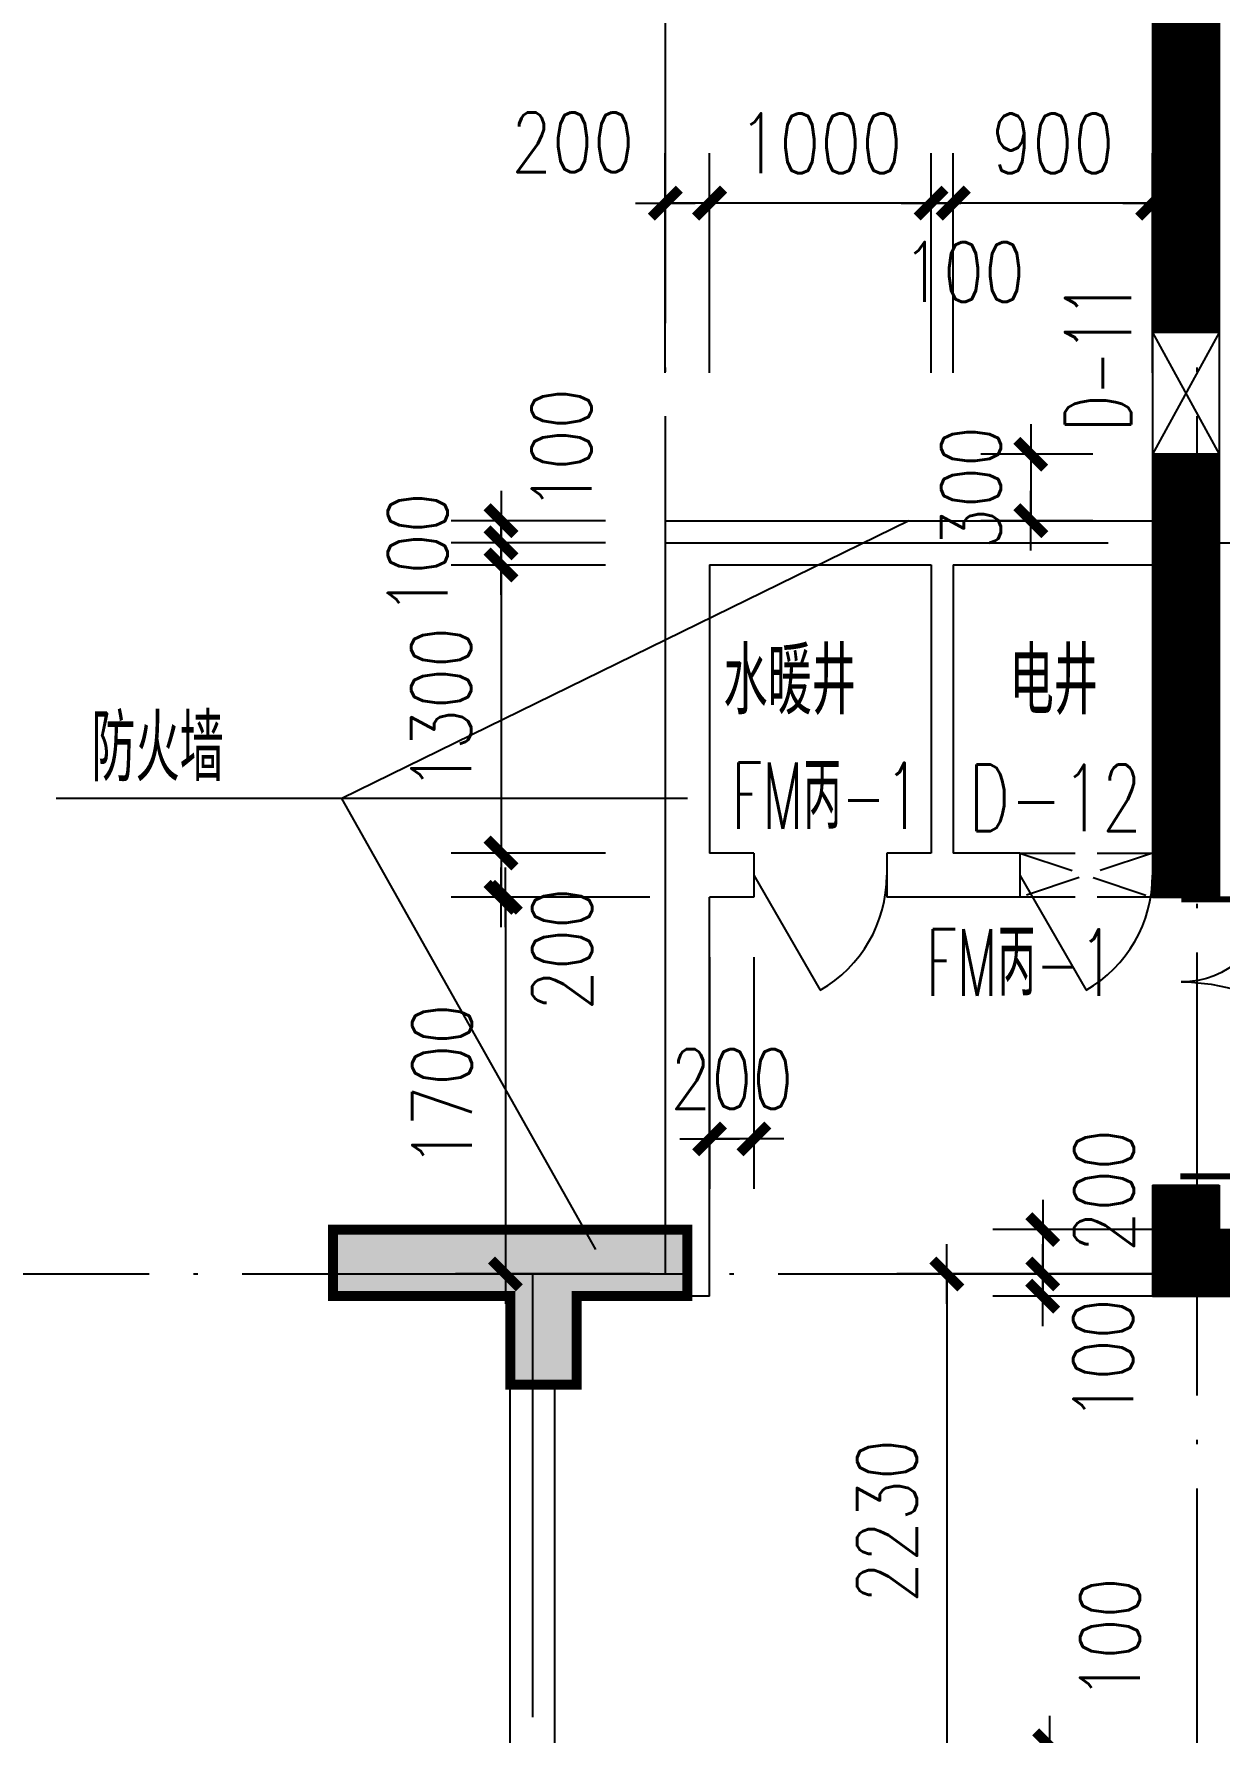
# Model space of a CAD drawing. Extents: x 634182 to 802382, y -1101880 to -864080.
# Drawn here: x 749634 to 754984, y -897645 to -889980 of the extents above; entities that cross this region are included whole.
import ezdxf
from ezdxf.enums import TextEntityAlignment as Align

# ---------------------------------------------------------------- set-up
doc = ezdxf.new("R2010")
doc.units = 0
doc.header["$LTSCALE"] = 1000
doc.header["$MEASUREMENT"] = 0
doc.linetypes.add('DASH', pattern=[0.35, 0.25, -0.1])
doc.linetypes.add('DOTE', pattern=[2.42, 2, -0.2, 0.02, -0.2])
doc.layers.get('0').update_dxf_attribs({"linetype": 'CONTINUOUS'})
doc.layers.get('DEFPOINTS').update_dxf_attribs({"linetype": 'CONTINUOUS'})
for name, color, linetype in [('210', 4, 'CONTINUOUS'), ('DOTE', 1, 'DOTE'), ('MC', 4, 'CONTINUOUS'), ('PUB_DIM', 3, 'CONTINUOUS'), ('PUB_TEXT', 7, 'CONTINUOUS'), ('WALL', 191, 'CONTINUOUS'), ('WINDOW', 2, 'CONTINUOUS'), ('WINDOW_TEXT', 6, 'CONTINUOUS')]:
    doc.layers.add(name, color=color, linetype=linetype)
doc.styles.add('_Z', font='romans', dxfattribs={"width": 0.7, "bigfont": 'Z'})
doc.styles.add('DIM_FONT', font='simplex.shx', dxfattribs={"width": 0.8})
doc.styles.add('HZ_SIMPLEX', font='SIMPLEX.shx', dxfattribs={"width": 0.8, "bigfont": 'hztxt.shx'})
doc.styles.add('SIMPLEX', font='SIMPLEX.SHX')
doc.styles.add('Z', font='romans', dxfattribs={"width": 0.8, "bigfont": 'z'})
doc.dimstyles.new('DIMN90', dxfattribs={"dimscale": 0.9, "dimtxt": 300, "dimasz": 1, "dimexe": 250, "dimexo": 300, "dimgap": 150, "dimtad": 1, "dimdec": 0, "dimdsep": 46, "dimtxsty": 'DIM_FONT', "dimblk": '_DIMX', "dimcen": 2.5, "dimclrt": 7, "dimadec": 0, "dimazin": 0, "dimtfac": 1, "dimtdec": 0, "dimtix": 1, "dimtmove": 2, "dimatfit": 3, "dimldrblk": '_DIMX', "dimfxl": 0, "dimtolj": 1, "dimarcsym": 0})

# ---------------------------------------------------------------- blocks, each defined once
blk = doc.blocks.new('_DIMX')
blk.add_line((-150, 0), (150, 0))
at = {"const_width": 50}
blk.add_lwpolyline([(-70, -70), (70, 70)], dxfattribs=at)
blk = doc.blocks.new('*D769')
at = {"color": 0, "linetype": 'ByBlock'}
for p, q in [((752214.2, -892376.8), (751517.6, -892376.8)), ((751742.6, -892377.7), (751742.6, -893675.9)), ((752214.2, -893676.8), (751517.6, -893676.8))]:
    blk.add_line(p, q, dxfattribs=at)
at = {"layer": 'DEFPOINTS', "color": 0, "linetype": 'ByBlock'}
for p in [(752484.2, -892376.8), (751742.6, -893676.8), (752484.2, -893676.8)]:
    blk.add_point(p, dxfattribs=at)
at = {"color": 0, "linetype": 'ByBlock', "xscale": 0.9, "yscale": 0.9, "zscale": 0.9}
for p, rotation in [((751742.6, -892376.8), 90), ((751742.6, -893676.8), 270)]:
    blk.add_blockref('_DIMX', p, dxfattribs=dict(at, rotation=rotation))
at = {"color": 7, "linetype": 'ByBlock', "insert": (751472.6, -893026.8), "char_height": 270, "attachment_point": 5, "rotation": 90, "style": 'DIM_FONT'}
blk.add_mtext('\\A1;1300', dxfattribs=at)
blk = doc.blocks.new('*D792')
at = {"color": 0, "linetype": 'ByBlock'}
for p, q in [((754714.2, -897706.8), (753994.4, -897706.8)), ((754219.4, -897705.9), (754219.4, -897705)), ((754219.4, -897806.8), (754219.4, -897706.8)), ((754219.4, -897806.8), (754219.4, -897706.8)), ((754714.2, -897806.8), (753994.4, -897806.8)), ((754219.4, -897807.7), (754219.4, -897808.6))]:
    blk.add_line(p, q, dxfattribs=at)
at = {"layer": 'DEFPOINTS', "color": 0, "linetype": 'ByBlock'}
for p in [(754219.4, -897706.8), (754984.2, -897706.8), (754984.2, -897806.8)]:
    blk.add_point(p, dxfattribs=at)
at = {"color": 0, "linetype": 'ByBlock', "xscale": 0.9, "yscale": 0.9, "zscale": 0.9}
for p, rotation in [((754219.4, -897706.8), 270), ((754219.4, -897806.8), 90)]:
    blk.add_blockref('_DIMX', p, dxfattribs=dict(at, rotation=rotation))
at = {"color": 7, "linetype": 'ByBlock', "insert": (754491.7, -897223.4), "char_height": 270, "attachment_point": 5, "rotation": 90, "style": 'DIM_FONT'}
blk.add_mtext('\\A1;100', dxfattribs=at)
blk = doc.blocks.new('*D794')
at = {"color": 0, "linetype": 'ByBlock'}
for p, q in [((754714.2, -895576.8), (753963.1, -895576.8)), ((754188.1, -895575.9), (754188.1, -895575)), ((754188.1, -895576.8), (754188.1, -895676.8)), ((754188.1, -895576.8), (754188.1, -895676.8)), ((754714.2, -895676.8), (753963.1, -895676.8)), ((754188.1, -895677.7), (754188.1, -895678.6))]:
    blk.add_line(p, q, dxfattribs=at)
at = {"layer": 'DEFPOINTS', "color": 0, "linetype": 'ByBlock'}
for p in [(754984.2, -895576.8), (754188.1, -895676.8), (754984.2, -895676.8)]:
    blk.add_point(p, dxfattribs=at)
at = {"color": 0, "linetype": 'ByBlock', "xscale": 0.9, "yscale": 0.9, "zscale": 0.9}
for p, rotation in [((754188.1, -895576.8), 270), ((754188.1, -895676.8), 90)]:
    blk.add_blockref('_DIMX', p, dxfattribs=dict(at, rotation=rotation))
at = {"color": 7, "linetype": 'ByBlock', "insert": (754461.2, -895964.8), "char_height": 270, "attachment_point": 5, "rotation": 90, "style": 'DIM_FONT'}
blk.add_mtext('\\A1;100', dxfattribs=at)
blk = doc.blocks.new('*D795')
at = {"color": 0, "linetype": 'ByBlock'}
for p, q in [((754714.2, -895376.8), (753963.1, -895376.8)), ((754188.1, -895375.9), (754188.1, -895375)), ((754188.1, -895376.8), (754188.1, -895576.8)), ((754188.1, -895376.8), (754188.1, -895576.8)), ((754714.2, -895576.8), (753963.1, -895576.8)), ((754188.1, -895577.7), (754188.1, -895578.6))]:
    blk.add_line(p, q, dxfattribs=at)
at = {"layer": 'DEFPOINTS', "color": 0, "linetype": 'ByBlock'}
for p in [(754984.2, -895376.8), (754188.1, -895576.8), (754984.2, -895576.8)]:
    blk.add_point(p, dxfattribs=at)
at = {"color": 0, "linetype": 'ByBlock', "xscale": 0.9, "yscale": 0.9, "zscale": 0.9}
for p, rotation in [((754188.1, -895376.8), 270), ((754188.1, -895576.8), 90)]:
    blk.add_blockref('_DIMX', p, dxfattribs=dict(at, rotation=rotation))
at = {"color": 7, "linetype": 'ByBlock', "insert": (754465.2, -895201), "char_height": 270, "attachment_point": 5, "rotation": 90, "style": 'DIM_FONT'}
blk.add_mtext('\\A1;200', dxfattribs=at)
blk = doc.blocks.new('M_A17ORW')
at = {"const_width": 0.02}
for points in [[(-0.481, -0.0014), (-0.481, -0.3084)], [(0.481, 0.0014), (0.481, -0.6906)]]:
    blk.add_lwpolyline(points, dxfattribs=at)
for centre, radius, start, end in [((-0.5008, -0.0026), 0.3067, 274.24917, 0.21013), ((0.5046, 0.0019), 0.6987, 180.27623, 268.06031)]:
    blk.add_arc(centre, radius, start, end)
blk = doc.blocks.new('*D797')
at = {"color": 0, "linetype": 'ByBlock'}
for p, q in [((754904.7, -895576.8), (753530.2, -895576.8)), ((753755.2, -895577.7), (753755.2, -897805.9)), ((754904.7, -897806.8), (753530.2, -897806.8))]:
    blk.add_line(p, q, dxfattribs=at)
at = {"layer": 'DEFPOINTS', "color": 0, "linetype": 'ByBlock'}
for p in [(755174.7, -895576.8), (753755.2, -897806.8), (755174.7, -897806.8)]:
    blk.add_point(p, dxfattribs=at)
at = {"color": 0, "linetype": 'ByBlock', "xscale": 0.9, "yscale": 0.9, "zscale": 0.9}
for p, rotation in [((753755.2, -895576.8), 90), ((753755.2, -897806.8), 270)]:
    blk.add_blockref('_DIMX', p, dxfattribs=dict(at, rotation=rotation))
at = {"color": 7, "linetype": 'ByBlock', "insert": (753485.2, -896691.8), "char_height": 270, "attachment_point": 5, "rotation": 90, "style": 'DIM_FONT'}
blk.add_mtext('\\A1;2230', dxfattribs=at)
blk = doc.blocks.new('_DBLK')
blk.add_line((-0.5, 0), (0, -0.866))
blk.add_arc((-0.5, 0), 1, 300, 0)
at = {"layer": 'WINDOW_TEXT', "style": 'SIMPLEX', "flags": 9}
blk.add_attdef('A', text='', height=1, dxfattribs=at).set_placement((0, 1.5), align=Align.MIDDLE)
blk = doc.blocks.new('*D803')
at = {"color": 0, "linetype": 'ByBlock'}
for p, q in [((752684.2, -894146.8), (752684.2, -895192)), ((752884.2, -894146.8), (752884.2, -895192)), ((752683.3, -894967), (752682.4, -894967)), ((752884.2, -894967), (752684.2, -894967)), ((752885.1, -894967), (752886, -894967))]:
    blk.add_line(p, q, dxfattribs=at)
at = {"layer": 'DEFPOINTS', "color": 0, "linetype": 'ByBlock'}
for p in [(752684.2, -893876.8), (752884.2, -893876.8), (752684.2, -894967)]:
    blk.add_point(p, dxfattribs=at)
at = {"color": 0, "linetype": 'ByBlock', "xscale": 0.9, "yscale": 0.9, "zscale": 0.9}
for p, rotation in [((752684.2, -894967), 359.9999999999334), ((752884.2, -894967), 179.9999999999334)]:
    blk.add_blockref('_DIMX', p, dxfattribs=dict(at, rotation=rotation))
at = {"color": 7, "linetype": 'ByBlock', "insert": (752784.2, -894697), "char_height": 270, "attachment_point": 5, "style": 'DIM_FONT'}
blk.add_mtext('\\A1;200', dxfattribs=at)
blk = doc.blocks.new('*D804')
at = {"color": 0, "linetype": 'ByBlock'}
for p, q in [((752414.2, -893876.8), (751537.6, -893876.8)), ((751762.6, -893877.7), (751762.6, -895575.9)), ((752414.2, -895576.8), (751537.6, -895576.8))]:
    blk.add_line(p, q, dxfattribs=at)
at = {"layer": 'DEFPOINTS', "color": 0, "linetype": 'ByBlock'}
for p in [(752684.2, -893876.8), (751762.6, -895576.8), (752684.2, -895576.8)]:
    blk.add_point(p, dxfattribs=at)
at = {"color": 0, "linetype": 'ByBlock', "xscale": 0.9, "yscale": 0.9, "zscale": 0.9}
for p, rotation in [((751762.6, -893876.8), 90), ((751762.6, -895576.8), 270)]:
    blk.add_blockref('_DIMX', p, dxfattribs=dict(at, rotation=rotation))
at = {"color": 7, "linetype": 'ByBlock', "insert": (751476.6, -894726.8), "char_height": 270, "attachment_point": 5, "rotation": 90, "style": 'DIM_FONT'}
blk.add_mtext('\\A1;1700', dxfattribs=at)
blk = doc.blocks.new('*D807')
at = {"color": 0, "linetype": 'ByBlock'}
for p, q in [((752214.2, -893676.8), (751517.6, -893676.8)), ((751742.6, -893675.9), (751742.6, -893675)), ((751742.6, -893676.8), (751742.6, -893876.8)), ((751742.6, -893676.8), (751742.6, -893876.8)), ((752214.2, -893876.8), (751517.6, -893876.8)), ((751742.6, -893877.7), (751742.6, -893878.6))]:
    blk.add_line(p, q, dxfattribs=at)
at = {"layer": 'DEFPOINTS', "color": 0, "linetype": 'ByBlock'}
for p in [(752484.2, -893676.8), (751742.6, -893876.8), (752484.2, -893876.8)]:
    blk.add_point(p, dxfattribs=at)
at = {"color": 0, "linetype": 'ByBlock', "xscale": 0.9, "yscale": 0.9, "zscale": 0.9}
for p, rotation in [((751742.6, -893676.8), 270), ((751742.6, -893876.8), 90)]:
    blk.add_blockref('_DIMX', p, dxfattribs=dict(at, rotation=rotation))
at = {"color": 7, "linetype": 'ByBlock', "insert": (752018.9, -894111.7), "char_height": 270, "attachment_point": 5, "rotation": 90, "style": 'DIM_FONT'}
blk.add_mtext('\\A1;200', dxfattribs=at)
blk = doc.blocks.new('*D826')
at = {"color": 0, "linetype": 'ByBlock'}
for p, q in [((753784.2, -891509.9), (753784.2, -890518.3)), ((754684.2, -891509.9), (754684.2, -890518.3)), ((754683.3, -890743.3), (753785.1, -890743.3))]:
    blk.add_line(p, q, dxfattribs=at)
at = {"layer": 'DEFPOINTS', "color": 0, "linetype": 'ByBlock'}
for p in [(753784.2, -890743.3), (753784.2, -891779.9), (754684.2, -891779.9)]:
    blk.add_point(p, dxfattribs=at)
at = {"color": 0, "linetype": 'ByBlock', "xscale": 0.9, "yscale": 0.9, "zscale": 0.9, "rotation": 180}
blk.add_blockref('_DIMX', (753784.2, -890743.3), dxfattribs=at)
at = {"color": 0, "linetype": 'ByBlock', "xscale": 0.9, "yscale": 0.9, "zscale": 0.9}
blk.add_blockref('_DIMX', (754684.2, -890743.3), dxfattribs=at)
at = {"color": 7, "linetype": 'ByBlock', "insert": (754234.2, -890473.3), "char_height": 270, "attachment_point": 5, "style": 'DIM_FONT'}
blk.add_mtext('\\A1;900', dxfattribs=at)
blk = doc.blocks.new('*D827')
at = {"color": 0, "linetype": 'ByBlock'}
for p, q in [((753684.2, -891509.9), (753684.2, -890518.3)), ((753784.2, -891509.9), (753784.2, -890518.3)), ((753683.3, -890743.3), (753682.4, -890743.3)), ((753784.2, -890743.3), (753684.2, -890743.3)), ((753784.2, -890743.3), (753684.2, -890743.3)), ((753785.1, -890743.3), (753786, -890743.3))]:
    blk.add_line(p, q, dxfattribs=at)
at = {"layer": 'DEFPOINTS', "color": 0, "linetype": 'ByBlock'}
for p in [(753684.2, -890743.3), (753684.2, -891779.9), (753784.2, -891779.9)]:
    blk.add_point(p, dxfattribs=at)
at = {"color": 0, "linetype": 'ByBlock', "xscale": 0.9, "yscale": 0.9, "zscale": 0.9}
for p, rotation in [((753684.2, -890743.3), 359.9999999999334), ((753784.2, -890743.3), 179.9999999999334)]:
    blk.add_blockref('_DIMX', p, dxfattribs=dict(at, rotation=rotation))
at = {"color": 7, "linetype": 'ByBlock', "insert": (753831, -891054.1), "char_height": 270, "attachment_point": 5, "style": 'DIM_FONT'}
blk.add_mtext('\\A1;100', dxfattribs=at)
blk = doc.blocks.new('*D828')
at = {"color": 0, "linetype": 'ByBlock'}
for p, q in [((752214.2, -892176.8), (751517.6, -892176.8)), ((751742.6, -892175.9), (751742.6, -892175)), ((751742.6, -892176.8), (751742.6, -892276.8)), ((751742.6, -892176.8), (751742.6, -892276.8)), ((752214.2, -892276.8), (751517.6, -892276.8)), ((751742.6, -892277.7), (751742.6, -892278.6))]:
    blk.add_line(p, q, dxfattribs=at)
at = {"layer": 'DEFPOINTS', "color": 0, "linetype": 'ByBlock'}
for p in [(752484.2, -892176.8), (751742.6, -892276.8), (752484.2, -892276.8)]:
    blk.add_point(p, dxfattribs=at)
at = {"color": 0, "linetype": 'ByBlock', "xscale": 0.9, "yscale": 0.9, "zscale": 0.9}
for p, rotation in [((751742.6, -892176.8), 270), ((751742.6, -892276.8), 90)]:
    blk.add_blockref('_DIMX', p, dxfattribs=dict(at, rotation=rotation))
at = {"color": 7, "linetype": 'ByBlock', "insert": (752015.5, -891856.3), "char_height": 270, "attachment_point": 5, "rotation": 90, "style": 'DIM_FONT'}
blk.add_mtext('\\A1;100', dxfattribs=at)
blk = doc.blocks.new('*D829')
at = {"color": 0, "linetype": 'ByBlock'}
for p, q in [((752214.2, -892276.8), (751517.6, -892276.8)), ((751742.6, -892275.9), (751742.6, -892275)), ((751742.6, -892276.8), (751742.6, -892376.8)), ((751742.6, -892276.8), (751742.6, -892376.8)), ((752214.2, -892376.8), (751517.6, -892376.8)), ((751742.6, -892377.7), (751742.6, -892378.6))]:
    blk.add_line(p, q, dxfattribs=at)
at = {"layer": 'DEFPOINTS', "color": 0, "linetype": 'ByBlock'}
for p in [(752484.2, -892276.8), (751742.6, -892376.8), (752484.2, -892376.8)]:
    blk.add_point(p, dxfattribs=at)
at = {"color": 0, "linetype": 'ByBlock', "xscale": 0.9, "yscale": 0.9, "zscale": 0.9}
for p, rotation in [((751742.6, -892276.8), 270), ((751742.6, -892376.8), 90)]:
    blk.add_blockref('_DIMX', p, dxfattribs=dict(at, rotation=rotation))
at = {"color": 7, "linetype": 'ByBlock', "insert": (751366.2, -892326.8), "char_height": 270, "attachment_point": 5, "rotation": 90, "style": 'DIM_FONT'}
blk.add_mtext('\\A1;100', dxfattribs=at)
blk = doc.blocks.new('*D830')
at = {"color": 0, "linetype": 'ByBlock'}
for p, q in [((752484.2, -891509.9), (752484.2, -890518.3)), ((752684.2, -891509.9), (752684.2, -890518.3)), ((752483.3, -890743.3), (752482.4, -890743.3)), ((752684.2, -890743.3), (752484.2, -890743.3)), ((752684.2, -890743.3), (752484.2, -890743.3)), ((752685.1, -890743.3), (752686, -890743.3))]:
    blk.add_line(p, q, dxfattribs=at)
at = {"layer": 'DEFPOINTS', "color": 0, "linetype": 'ByBlock'}
for p in [(752484.2, -890743.3), (752484.2, -891779.9), (752684.2, -891779.9)]:
    blk.add_point(p, dxfattribs=at)
at = {"color": 0, "linetype": 'ByBlock', "xscale": 0.9, "yscale": 0.9, "zscale": 0.9}
for p, rotation in [((752484.2, -890743.3), 3.338310193664107e-11), ((752684.2, -890743.3), 180.0000000000334)]:
    blk.add_blockref('_DIMX', p, dxfattribs=dict(at, rotation=rotation))
at = {"color": 7, "linetype": 'ByBlock', "insert": (752066, -890468.6), "char_height": 270, "attachment_point": 5, "style": 'DIM_FONT'}
blk.add_mtext('\\A1;200', dxfattribs=at)
blk = doc.blocks.new('*D831')
at = {"color": 0, "linetype": 'ByBlock'}
for p, q in [((752684.2, -891509.9), (752684.2, -890518.3)), ((753684.2, -891509.9), (753684.2, -890518.3)), ((753683.3, -890743.3), (752685.1, -890743.3))]:
    blk.add_line(p, q, dxfattribs=at)
at = {"layer": 'DEFPOINTS', "color": 0, "linetype": 'ByBlock'}
for p in [(752684.2, -890743.3), (752684.2, -891779.9), (753684.2, -891779.9)]:
    blk.add_point(p, dxfattribs=at)
at = {"color": 0, "linetype": 'ByBlock', "xscale": 0.9, "yscale": 0.9, "zscale": 0.9, "rotation": 180}
blk.add_blockref('_DIMX', (752684.2, -890743.3), dxfattribs=at)
at = {"color": 0, "linetype": 'ByBlock', "xscale": 0.9, "yscale": 0.9, "zscale": 0.9}
blk.add_blockref('_DIMX', (753684.2, -890743.3), dxfattribs=at)
at = {"color": 7, "linetype": 'ByBlock', "insert": (753184.2, -890473.3), "char_height": 270, "attachment_point": 5, "style": 'DIM_FONT'}
blk.add_mtext('\\A1;1000', dxfattribs=at)
blk = doc.blocks.new('*D835')
at = {"color": 0, "linetype": 'ByBlock'}
for p, q in [((754134.3, -891875.9), (754134.3, -891875)), ((754414.2, -891876.8), (753909.3, -891876.8)), ((754134.3, -891876.8), (754134.3, -892176.8)), ((754414.2, -892176.8), (753909.3, -892176.8)), ((754134.3, -892177.7), (754134.3, -892178.6))]:
    blk.add_line(p, q, dxfattribs=at)
at = {"layer": 'DEFPOINTS', "color": 0, "linetype": 'ByBlock'}
for p in [(754684.2, -891876.8), (754134.3, -892176.8), (754684.2, -892176.8)]:
    blk.add_point(p, dxfattribs=at)
at = {"color": 0, "linetype": 'ByBlock', "xscale": 0.9, "yscale": 0.9, "zscale": 0.9}
for p, rotation in [((754134.3, -891876.8), 270), ((754134.3, -892176.8), 90)]:
    blk.add_blockref('_DIMX', p, dxfattribs=dict(at, rotation=rotation))
at = {"color": 7, "linetype": 'ByBlock', "insert": (753864.3, -892026.8), "char_height": 270, "attachment_point": 5, "rotation": 90, "style": 'DIM_FONT'}
blk.add_mtext('\\A1;300', dxfattribs=at)

msp = doc.modelspace()

# ---------------------------------------------------------------- hatches: boundary and pattern name
at = {"layer": '210'}
msp.add_hatch(color=256, dxfattribs=at).paths.add_polyline_path([(751784.154, -895676.76), (750984.154, -895676.76), (750984.154, -895376.76), (752584.154, -895376.76), (752584.154, -895676.76), (752084.154, -895676.757), (752084.154, -896076.659), (751784.154, -896076.659)])

# ---------------------------------------------------------------- linework, layer by layer
at = {"layer": '210', "const_width": 300}
msp.add_lwpolyline([(756034.156, -895526.757), (754884.156, -895526.757), (754834.156, -895526.757), (754834.156, -895176.757)], dxfattribs=at)
at = {"layer": 'DOTE'}
for p, q in [((752484.156, -884445.605), (752484.156, -895576.757)), ((754884.156, -884445.605), (754884.156, -903976.757)), ((752484.156, -892276.757), (759311.423, -892276.757)), ((745734.156, -895576.757), (763584.156, -895576.757)), ((751884.156, -895576.757), (751884.156, -902476.757))]:
    msp.add_line(p, q, dxfattribs=at)
at = {"layer": 'MC', "linetype": 'Continuous'}
for p, q in [((754984.156, -891326.757), (754684.156, -891876.757)), ((754684.156, -891326.757), (754984.156, -891876.757)), ((754984.156, -891326.757), (754684.156, -891326.757)), ((754984.156, -891876.757), (754684.156, -891876.757)), ((753584.156, -892176.757), (751023.949, -893430.603)), ((752583.836, -893430.603), (749733.768, -893430.603)), ((752170.117, -895466.53), (751023.949, -893430.603))]:
    msp.add_line(p, q, dxfattribs=at)
at = {"layer": 'MC', "linetype": 'DASH'}
for p, q in [((754684.156, -893676.757), (754084.156, -893876.757)), ((754084.156, -893676.757), (754684.156, -893876.757)), ((754084.156, -893676.757), (754684.156, -893676.757)), ((754684.156, -893876.757), (754084.156, -893876.757))]:
    msp.add_line(p, q, dxfattribs=at)
at = {"layer": 'MC', "linetype": 'Continuous', "const_width": 300}
for points in [[(754834.156, -891326.757), (754834.127, -887226.757)], [(754834.156, -893876.757), (754834.156, -891876.757)]]:
    msp.add_lwpolyline(points, dxfattribs=at)
at = {"layer": 'WALL'}
for p, q in [((754684.156, -887376.757), (754684.156, -893876.757)), ((754984.156, -887376.757), (754984.156, -893876.757)), ((752484.156, -892176.757), (752484.156, -895376.76)), ((752484.156, -892176.757), (754684.156, -892176.757)), ((752684.156, -892376.757), (752684.156, -893676.757)), ((752684.156, -892376.757), (753684.156, -892376.757)), ((753684.156, -892376.757), (753684.156, -893676.757)), ((753784.156, -892376.757), (753784.156, -893676.757)), ((753784.156, -892376.757), (754684.156, -892376.757)), ((752884.156, -893676.757), (752684.156, -893676.757)), ((752884.156, -893676.757), (752884.156, -893876.757)), ((753684.156, -893676.757), (753484.156, -893676.757)), ((753484.156, -893676.757), (753484.156, -893876.757)), ((754084.156, -893676.757), (753784.156, -893676.757)), ((754084.156, -893676.757), (754084.156, -893876.757)), ((752884.156, -893876.757), (752684.156, -893876.757)), ((752684.156, -895676.757), (752684.156, -893876.757)), ((754084.156, -893876.757), (753484.156, -893876.757)), ((754684.156, -893876.757), (754984.156, -893876.757)), ((754684.156, -895176.757), (754984.156, -895176.757)), ((754684.156, -895176.757), (754984.156, -895176.757)), ((754684.156, -895176.757), (754684.156, -895676.757)), ((754984.156, -895176.757), (754984.156, -895376.757)), ((754984.156, -895376.757), (756034.156, -895376.757)), ((754984.156, -895376.757), (756034.156, -895376.757)), ((751134.156, -895676.757), (751784.154, -895676.757)), ((751784.156, -900776.757), (751784.156, -895676.757)), ((752084.15, -895676.757), (752584.156, -895676.757)), ((752684.156, -895676.757), (752584.156, -895676.757)), ((754684.156, -895676.757), (755384.156, -895676.757)), ((751984.156, -896076.659), (751984.156, -900776.757))]:
    msp.add_line(p, q, dxfattribs=at)
at = {"layer": 'WALL', "const_width": 45}
msp.add_lwpolyline([(752584.154, -895376.76), (750984.154, -895376.76), (750984.154, -895676.76), (751784.154, -895676.76), (751784.156, -896076.659), (752084.154, -896076.659), (752084.15, -895676.757), (752584.154, -895676.757)], close=True, dxfattribs=at)

# ---------------------------------------------------------------- block references
at = {"layer": 'WINDOW'}
for name, p, xscale, yscale, zscale, rotation in [('_DBLK', (753184.156, -893776.757), -600, -600, 600, 180), ('_DBLK', (754384.156, -893776.757), -600, -600, 600, 180), ('M_A17ORW', (754811.742, -894511.039), -1300, 1300, 1300, 90.00000000000001)]:
    msp.add_blockref(name, p, dxfattribs=dict(at, xscale=xscale, yscale=yscale, zscale=zscale, rotation=rotation))

# ---------------------------------------------------------------- texts
at = {"style": '_Z', "width": 0.7}
for s, p in [('水暖井', (752746.639, -893050.429)), ('电井', (754038.629, -893050.429))]:
    msp.add_text(s, height=300, dxfattribs=at).set_placement(p)
at = {"layer": 'MC', "linetype": 'Continuous', "style": '_Z', "width": 0.6}
msp.add_text('D-11', height=300, rotation=90, dxfattribs=at).set_placement((754438.07, -891102.039), align=Align.MIDDLE_RIGHT)
for p in [(753633.552, -893418.333), (754511.095, -894171.038)]:
    msp.add_text('FM丙-1', height=300, dxfattribs=at).set_placement(p, align=Align.MIDDLE_RIGHT)
at = {"layer": 'MC', "linetype": 'Continuous', "style": 'HZ_SIMPLEX', "width": 0.7}
msp.add_text('D-12', height=300, dxfattribs=at).set_placement((753852.803, -893577.718))
at = {"layer": 'PUB_TEXT', "style": 'Z', "width": 0.7}
msp.add_text('防火墙', height=300, dxfattribs=at).set_placement((749892.67, -893352.864))

# ---------------------------------------------------------------- dimensions: what is measured, and where the dimension line sits
at = {"layer": 'PUB_DIM', "linetype": 'Continuous'}
for base, p1, p2, angle, picture, middle in [((752484.156, -890743.324), (752684.156, -891779.884), (752484.156, -891779.884), 180, '*D830', (752065.987, -890468.64)), ((753684.156, -890743.324), (753784.156, -891779.884), (753684.156, -891779.884), 180, '*D827', (753830.98, -891054.075)), ((751742.576, -892276.757), (752484.156, -892176.757), (752484.156, -892276.757), 270, '*D828', (752015.542, -891856.319)), ((751742.576, -892376.757), (752484.156, -892276.757), (752484.156, -892376.757), 270, '*D829', (751366.195, -892326.757)), ((751742.576, -893876.757), (752484.156, -893676.757), (752484.156, -893876.757), 270, '*D807', (752018.94, -894111.666)), ((751762.576, -895576.757), (752684.156, -893876.757), (752684.156, -895576.757), 270, '*D804', (751476.641, -894726.757)), ((754188.073, -895576.757), (754984.156, -895376.757), (754984.156, -895576.757), 270, '*D795', (754465.161, -895201.008)), ((754188.073, -895676.757), (754984.156, -895576.757), (754984.156, -895676.757), 270, '*D794', (754461.215, -895964.805)), ((754219.397, -897706.757), (754984.156, -897806.757), (754984.156, -897706.757), 90, '*D792', (754491.671, -897223.361))]:
    dim = msp.add_linear_dim(base=base, p1=p1, p2=p2, angle=angle, dimstyle='DIMN90', dxfattribs=at)
    dim.commit()
    dim.dimension.update_dxf_attribs({"geometry": picture, "text_midpoint": middle, "dimtype": 129})
for p1, p2, distance, picture, middle in [((753684.156, -891779.884), (752684.156, -891779.884), -1036.56, '*D831', (753184.156, -890473.324)), ((754684.156, -891779.884), (753784.156, -891779.884), -1036.56, '*D826', (754234.156, -890473.324)), ((754684.156, -891876.757), (754684.156, -892176.757), -549.879, '*D835', (753864.277, -892026.757)), ((752484.156, -892376.757), (752484.156, -893676.757), -741.58, '*D769', (751472.576, -893026.757)), ((752884.156, -893876.757), (752684.156, -893876.757), 1090.222, '*D803', (752784.156, -894696.979)), ((755174.666, -895576.757), (755174.666, -897806.757), -1419.447, '*D797', (753485.219, -896691.757))]:
    dim = msp.add_aligned_dim(p1=p1, p2=p2, distance=distance, dimstyle='DIMN90', dxfattribs=at)
    dim.commit()
    dim.dimension.update_dxf_attribs({"geometry": picture, "text_midpoint": middle})

doc.saveas('drawing.dxf')
